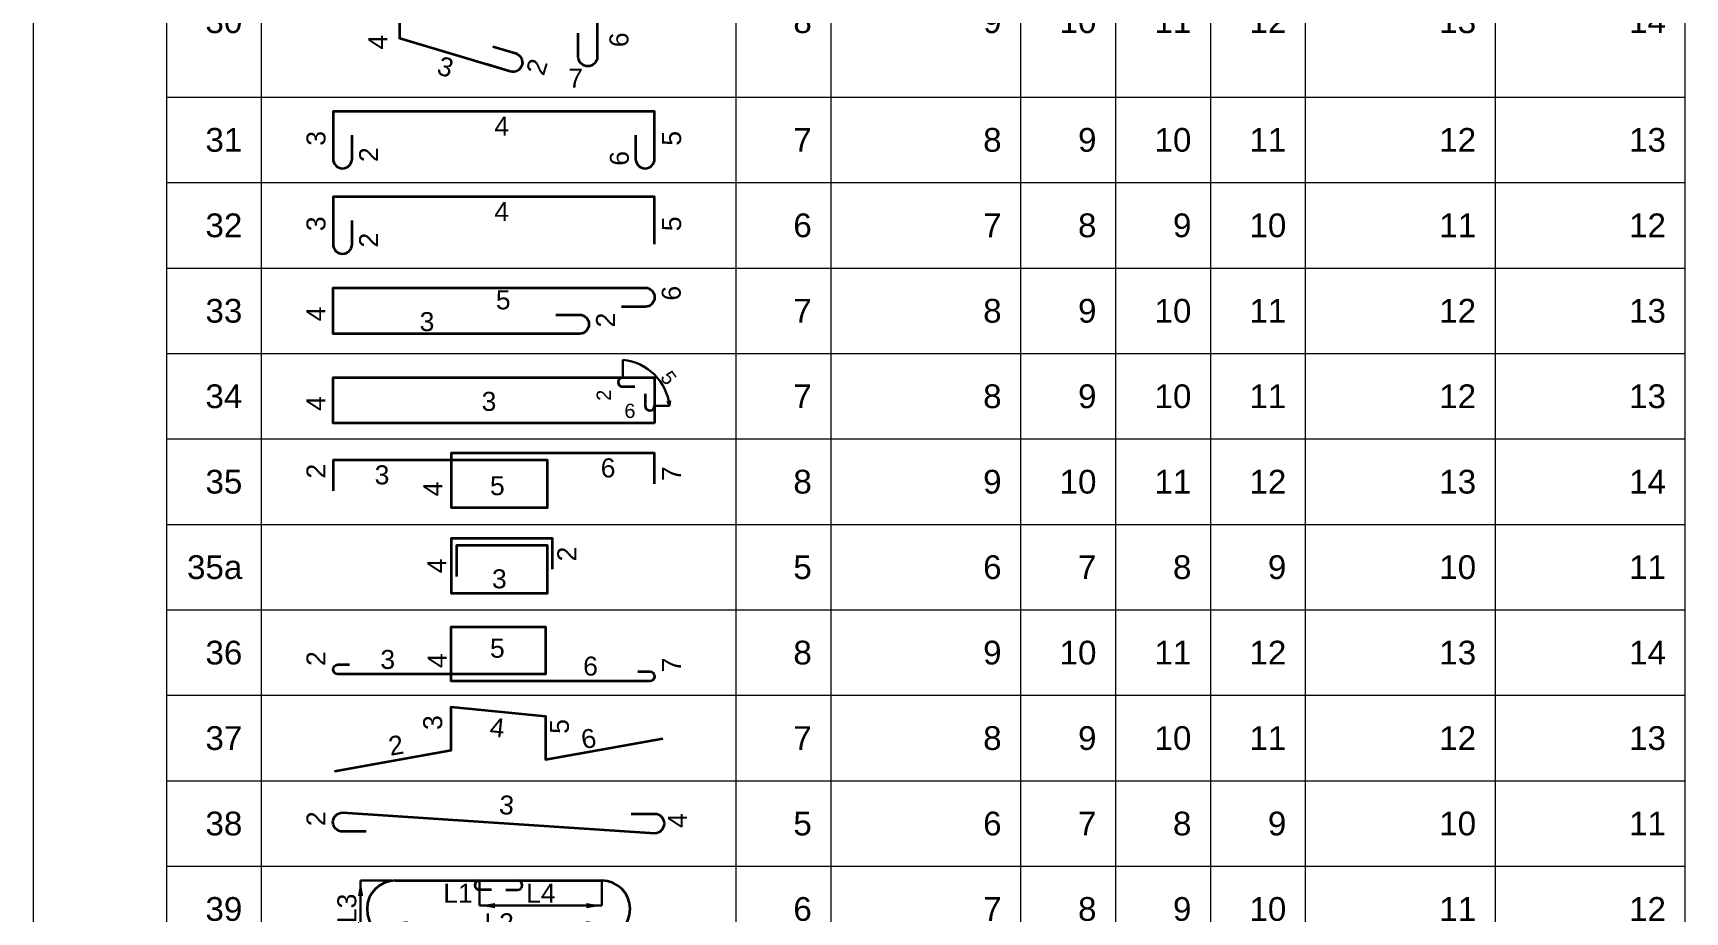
# Model space of a CAD drawing. Header units: millimetres. Extents: x -17710 to 34811, y -85050 to 7016.
# Drawn here: x 0 to 17405, y -47731 to -38475 of the extents above; entities that cross this region are included whole.
import ezdxf
from ezdxf.enums import TextEntityAlignment as Align

# ---------------------------------------------------------------- set-up
doc = ezdxf.new("R2010")
doc.units = ezdxf.units.MM
doc.header["$MEASUREMENT"] = 0
for name, color, linetype, lineweight in [('kata_net khung', 3, 'Continuous', 20), ('kata_text', 7, 'Continuous', 30), ('kata_thep chu', 1, 'Continuous', 35)]:
    doc.layers.add(name, color=color, linetype=linetype, lineweight=lineweight)
doc.styles.add('kata_text', font='arial.ttf', dxfattribs={"width": 0.8})

# ---------------------------------------------------------------- blocks, each defined once
blk = doc.blocks.new('dang30')
at = {"layer": 'kata_net khung'}
for p, q in [((0, 0), (0, -1350)), ((1405, 0), (1405, -1350)), ((2405, 0), (2405, -1350)), ((7405, 0), (7405, -1350)), ((8405, 0), (8405, -1350)), ((10405, 0), (10405, -1350)), ((11405, 0), (11405, -1350)), ((12405, 0), (12405, -1350)), ((13405, 0), (13405, -1350)), ((15405, 0), (15405, -1350)), ((17405, 0), (17405, -1350)), ((1405, -1350), (17405, -1350))]:
    blk.add_line(p, q, dxfattribs=at)
at = {"layer": 'kata_thep chu'}
for points in [[(5027, -1079), (3865, -731), (3865, -324), (5945, -324), (5945, -675), (5945, -925, -1), (5745, -925), (5745, -675)], [(4845, -816), (5085, -888, -1), (5027, -1079), (4788, -1007)]]:
    blk.add_lwpolyline(points, format="xyb", dxfattribs=at)
at = {"layer": 'kata_text', "style": 'kata_text'}
blk.add_attdef('005', text='', height=200, dxfattribs=at).set_placement((4920, -161), align=Align.MIDDLE_CENTER)
for tag, p in [('001', (2205, -550)), ('008', (8205, -550)), ('009', (10205, -550)), ('010', (11205, -550)), ('011', (12205, -550)), ('012', (13205, -550)), ('013', (15205, -550)), ('014', (17205, -550))]:
    blk.add_attdef(tag, text='', height=250, dxfattribs=at).set_placement(p, align=Align.MIDDLE_RIGHT)
for tag, p in [('004', (3633, -848)), ('006', (6173, -824))]:
    blk.add_attdef(tag, text='', height=200, rotation=90, dxfattribs=at).set_placement(p, align=Align.MIDDLE_LEFT)
for tag, rotation, p in [('002', 73, (5308, -1031)), ('003', 343, (4346, -1031))]:
    blk.add_attdef(tag, text='', height=200, rotation=rotation, dxfattribs=at).set_placement(p, align=Align.MIDDLE_CENTER)
blk.add_attdef('007', text='', height=200, dxfattribs=at).set_placement((5640, -1149), align=Align.MIDDLE_LEFT)
blk = doc.blocks.new('dang31')
at = {"layer": 'kata_net khung'}
for p, q in [((0, 0), (0, -900)), ((1405, 0), (1405, -900)), ((2405, 0), (2405, -900)), ((7405, 0), (7405, -900)), ((8405, 0), (8405, -900)), ((10405, 0), (10405, -900)), ((11405, 0), (11405, -900)), ((12405, 0), (12405, -900)), ((13405, 0), (13405, -900)), ((15405, 0), (15405, -900)), ((17405, 0), (17405, -900)), ((1405, -900), (17405, -900))]:
    blk.add_line(p, q, dxfattribs=at)
at = {"layer": 'kata_thep chu'}
blk.add_lwpolyline([(6349, -400), (6349, -650, 1), (6549, -650), (6549, -150), (3161, -150), (3161, -650, 1), (3361, -650), (3361, -400)], format="xyb", dxfattribs=at)
at = {"layer": 'kata_text', "style": 'kata_text'}
for tag, p in [('001', (2205, -450)), ('007', (8205, -450)), ('008', (10205, -450)), ('009', (11205, -450)), ('010', (12205, -450)), ('011', (13205, -450)), ('012', (15205, -450)), ('013', (17205, -450))]:
    blk.add_attdef(tag, text='', height=250, dxfattribs=at).set_placement(p, align=Align.MIDDLE_RIGHT)
for tag, p in [('003', (2981, -434)), ('005', (6728, -434)), ('002', (3536, -606)), ('006', (6177, -606))]:
    blk.add_attdef(tag, text='', height=200, rotation=90, dxfattribs=at).set_placement(p, align=Align.MIDDLE_CENTER)
blk.add_attdef('004', text='', height=200, dxfattribs=at).set_placement((4938, -305), align=Align.MIDDLE_CENTER)
blk = doc.blocks.new('dang32')
at = {"layer": 'kata_net khung'}
for p, q in [((0, 0), (0, -900)), ((1405, 0), (1405, -900)), ((2405, 0), (2405, -900)), ((7405, 0), (7405, -900)), ((8405, 0), (8405, -900)), ((10405, 0), (10405, -900)), ((11405, 0), (11405, -900)), ((12405, 0), (12405, -900)), ((13405, 0), (13405, -900)), ((15405, 0), (15405, -900)), ((17405, 0), (17405, -900)), ((1405, -900), (17405, -900))]:
    blk.add_line(p, q, dxfattribs=at)
at = {"layer": 'kata_thep chu'}
blk.add_lwpolyline([(6549, -650), (6549, -150), (3161, -150), (3161, -650, 1), (3361, -650), (3361, -400)], format="xyb", dxfattribs=at)
at = {"layer": 'kata_text', "style": 'kata_text'}
for tag, p in [('001', (2205, -450)), ('006', (8205, -450)), ('007', (10205, -450)), ('008', (11205, -450)), ('009', (12205, -450)), ('010', (13205, -450)), ('011', (15205, -450)), ('012', (17205, -450))]:
    blk.add_attdef(tag, text='', height=250, dxfattribs=at).set_placement(p, align=Align.MIDDLE_RIGHT)
for tag, p in [('003', (2981, -434)), ('005', (6728, -434)), ('002', (3536, -606))]:
    blk.add_attdef(tag, text='', height=200, rotation=90, dxfattribs=at).set_placement(p, align=Align.MIDDLE_CENTER)
blk.add_attdef('004', text='', height=200, dxfattribs=at).set_placement((4938, -305), align=Align.MIDDLE_CENTER)
blk = doc.blocks.new('dang33')
at = {"layer": 'kata_net khung'}
for p, q in [((0, 0), (0, -900)), ((1405, 0), (1405, -900)), ((2405, 0), (2405, -900)), ((7405, 0), (7405, -900)), ((8405, 0), (8405, -900)), ((10405, 0), (10405, -900)), ((11405, 0), (11405, -900)), ((12405, 0), (12405, -900)), ((13405, 0), (13405, -900)), ((15405, 0), (15405, -900)), ((17405, 0), (17405, -900)), ((1405, -900), (17405, -900))]:
    blk.add_line(p, q, dxfattribs=at)
at = {"layer": 'kata_thep chu'}
blk.add_lwpolyline([(5507, -492), (5757, -492, -1), (5757, -692), (3161, -692), (3161, -208), (6449, -208, -1), (6449, -408), (6199, -408)], format="xyb", dxfattribs=at)
at = {"layer": 'kata_text', "style": 'kata_text'}
for tag, p in [('006', (6724, -265)), ('004', (2981, -484)), ('002', (6032, -548))]:
    blk.add_attdef(tag, text='', height=200, rotation=90, dxfattribs=at).set_placement(p, align=Align.MIDDLE_CENTER)
for tag, p in [('001', (2205, -450)), ('007', (8205, -450)), ('008', (10205, -450)), ('009', (11205, -450)), ('010', (12205, -450)), ('011', (13205, -450)), ('012', (15205, -450)), ('013', (17205, -450))]:
    blk.add_attdef(tag, text='', height=250, dxfattribs=at).set_placement(p, align=Align.MIDDLE_RIGHT)
for tag, p in [('005', (4954, -335)), ('003', (4151, -564))]:
    blk.add_attdef(tag, text='', height=200, dxfattribs=at).set_placement(p, align=Align.MIDDLE_CENTER)
blk = doc.blocks.new('_Open30')
at = {"color": 0, "linetype": 'ByBlock', "lineweight": -2}
for p, q in [((-1, 0.27), (0, 0)), ((0, 0), (-1, -0.27)), ((0, 0), (-1, 0))]:
    blk.add_line(p, q, dxfattribs=at)
blk = doc.blocks.new('dang34')
at = {"layer": 'kata_net khung'}
for p, q in [((0, 0), (0, -900)), ((1405, 0), (1405, -900)), ((2405, 0), (2405, -900)), ((7405, 0), (7405, -900)), ((8405, 0), (8405, -900)), ((10405, 0), (10405, -900)), ((11405, 0), (11405, -900)), ((12405, 0), (12405, -900)), ((13405, 0), (13405, -900)), ((15405, 0), (15405, -900)), ((17405, 0), (17405, -900)), ((1405, -900), (17405, -900))]:
    blk.add_line(p, q, dxfattribs=at)
at = {"layer": 'kata_text'}
for p, q in [((6215, -251), (6215, -67)), ((6549, -550), (6707, -550))]:
    blk.add_line(p, q, dxfattribs=at)
blk.add_arc((6163, -612), 547, 6.4792, 84.4891, dxfattribs=at)
at = {"layer": 'kata_thep chu'}
for p, q in [((6340, -351), (6215, -351)), ((6449, -425), (6449, -550))]:
    blk.add_line(p, q, dxfattribs=at)
blk.add_lwpolyline([(6549, -734), (3161, -734), (3161, -251), (6549, -251)], close=True, dxfattribs=at)
for centre, start, end in [((6215, -301), 90, 270), ((6499, -550), 180, 0)]:
    blk.add_arc(centre, 50, start, end, dxfattribs=at)
at = {"layer": 'kata_text', "xscale": 48.51052304282904, "yscale": 48.51052304282904, "zscale": 48.51052304282904, "rotation": 278.5623752484834}
blk.add_blockref('_Open30', (6706, -549), dxfattribs=at)
at = {"layer": 'kata_text', "style": 'kata_text'}
for tag, height, rotation, p in [('005', 150, 306.1792, (6697, -255)), ('004', 200, 90, (2981, -526)), ('002', 150, 90, (6013, -440))]:
    blk.add_attdef(tag, text='', height=height, rotation=rotation, dxfattribs=at).set_placement(p, align=Align.MIDDLE_CENTER)
for tag, p in [('001', (2205, -450)), ('007', (8205, -450)), ('008', (10205, -450)), ('009', (11205, -450)), ('010', (12205, -450)), ('011', (13205, -450)), ('012', (15205, -450)), ('013', (17205, -450))]:
    blk.add_attdef(tag, text='', height=250, dxfattribs=at).set_placement(p, align=Align.MIDDLE_RIGHT)
for tag, height, p in [('003', 200, (4804, -504)), ('006', 150, (6289, -604))]:
    blk.add_attdef(tag, text='', height=height, dxfattribs=at).set_placement(p, align=Align.MIDDLE_CENTER)
blk = doc.blocks.new('dang35')
at = {"layer": 'kata_net khung'}
for p, q in [((0, 0), (0, -900)), ((1405, 0), (1405, -900)), ((2405, 0), (2405, -900)), ((7405, 0), (7405, -900)), ((8405, 0), (8405, -900)), ((10405, 0), (10405, -900)), ((11405, 0), (11405, -900)), ((12405, 0), (12405, -900)), ((13405, 0), (13405, -900)), ((15405, 0), (15405, -900)), ((17405, 0), (17405, -900)), ((1405, -900), (17405, -900))]:
    blk.add_line(p, q, dxfattribs=at)
at = {"layer": 'kata_thep chu'}
blk.add_lwpolyline([(6549, -473), (6549, -150), (4405, -150), (4405, -723), (5422, -723), (5422, -223), (3161, -223), (3161, -547)], dxfattribs=at)
at = {"layer": 'kata_text', "style": 'kata_text'}
for tag, p in [('002', (2981, -339)), ('007', (6728, -367)), ('004', (4214, -527))]:
    blk.add_attdef(tag, text='', height=200, rotation=90, dxfattribs=at).set_placement(p, align=Align.MIDDLE_CENTER)
for tag, p in [('001', (2205, -450)), ('008', (8205, -450)), ('009', (10205, -450)), ('010', (11205, -450)), ('011', (12205, -450)), ('012', (13205, -450)), ('013', (15205, -450)), ('014', (17205, -450))]:
    blk.add_attdef(tag, text='', height=250, dxfattribs=at).set_placement(p, align=Align.MIDDLE_RIGHT)
for tag, p in [('003', (3677, -378)), ('006', (6059, -304)), ('005', (4892, -492))]:
    blk.add_attdef(tag, text='', height=200, dxfattribs=at).set_placement(p, align=Align.MIDDLE_CENTER)
blk = doc.blocks.new('dang36')
at = {"layer": 'kata_net khung'}
for p, q in [((0, 0), (0, -900)), ((1405, 0), (1405, -900)), ((2405, 0), (2405, -900)), ((7405, 0), (7405, -900)), ((8405, 0), (8405, -900)), ((10405, 0), (10405, -900)), ((11405, 0), (11405, -900)), ((12405, 0), (12405, -900)), ((13405, 0), (13405, -900)), ((15405, 0), (15405, -900)), ((17405, 0), (17405, -900)), ((1405, -900), (17405, -900))]:
    blk.add_line(p, q, dxfattribs=at)
at = {"layer": 'kata_thep chu'}
blk.add_lwpolyline([(6374, -650), (6499, -650, -1), (6499, -750), (4405, -750), (4405, -177), (5400, -177), (5400, -677), (3211, -677, -1), (3211, -577), (3336, -577)], format="xyb", dxfattribs=at)
at = {"layer": 'kata_text', "style": 'kata_text'}
blk.add_attdef('004', text='', height=200, rotation=90, dxfattribs=at).set_placement((4259, -613), align=Align.MIDDLE_LEFT)
for tag, p in [('001', (2205, -450)), ('008', (8205, -450)), ('009', (10205, -450)), ('010', (11205, -450)), ('011', (12205, -450)), ('012', (13205, -450)), ('013', (15205, -450)), ('014', (17205, -450))]:
    blk.add_attdef(tag, text='', height=250, dxfattribs=at).set_placement(p, align=Align.MIDDLE_RIGHT)
for tag, p in [('002', (2981, -513)), ('007', (6728, -580))]:
    blk.add_attdef(tag, text='', height=200, rotation=90, dxfattribs=at).set_placement(p, align=Align.MIDDLE_CENTER)
for tag, p in [('005', (4892, -404)), ('003', (3737, -522)), ('006', (5874, -592))]:
    blk.add_attdef(tag, text='', height=200, dxfattribs=at).set_placement(p, align=Align.MIDDLE_CENTER)
blk = doc.blocks.new('dang37')
at = {"layer": 'kata_net khung'}
for p, q in [((0, 0), (0, -900)), ((1405, 0), (1405, -900)), ((2405, 0), (2405, -900)), ((7405, 0), (7405, -900)), ((8405, 0), (8405, -900)), ((10405, 0), (10405, -900)), ((11405, 0), (11405, -900)), ((12405, 0), (12405, -900)), ((13405, 0), (13405, -900)), ((15405, 0), (15405, -900)), ((17405, 0), (17405, -900)), ((1405, -900), (17405, -900))]:
    blk.add_line(p, q, dxfattribs=at)
at = {"layer": 'kata_thep chu'}
blk.add_lwpolyline([(3175, -799), (4405, -579), (4405, -122), (5400, -220), (5400, -677), (6636, -455)], dxfattribs=at)
at = {"layer": 'kata_text', "style": 'kata_text'}
for tag, rotation, p in [('003', 90, (4211, -287)), ('005', 90, (5546, -328)), ('004', 354, (4892, -340))]:
    blk.add_attdef(tag, text='', height=200, rotation=rotation, dxfattribs=at).set_placement(p, align=Align.MIDDLE_CENTER)
for tag, p in [('001', (2205, -450)), ('007', (8205, -450)), ('008', (10205, -450)), ('009', (11205, -450)), ('010', (12205, -450)), ('011', (13205, -450)), ('012', (15205, -450)), ('013', (17205, -450))]:
    blk.add_attdef(tag, text='', height=250, dxfattribs=at).set_placement(p, align=Align.MIDDLE_RIGHT)
blk.add_attdef('006', text='', height=200, rotation=10, dxfattribs=at).set_placement((5777, -469), align=Align.MIDDLE_LEFT)
blk.add_attdef('002', text='', height=200, rotation=10, dxfattribs=at).set_placement((3852, -683), align=Align.BOTTOM_CENTER)
blk = doc.blocks.new('dang38')
at = {"layer": 'kata_net khung'}
for p, q in [((0, 0), (0, -900)), ((1405, 0), (1405, -900)), ((2405, 0), (2405, -900)), ((7405, 0), (7405, -900)), ((8405, 0), (8405, -900)), ((10405, 0), (10405, -900)), ((11405, 0), (11405, -900)), ((12405, 0), (12405, -900)), ((13405, 0), (13405, -900)), ((15405, 0), (15405, -900)), ((17405, 0), (17405, -900)), ((1405, -900), (17405, -900))]:
    blk.add_line(p, q, dxfattribs=at)
at = {"layer": 'kata_thep chu'}
blk.add_lwpolyline([(3510, -535), (3260, -535, -1), (3260, -335), (6552, -550, 1), (6552, -350), (6302, -350)], format="xyb", dxfattribs=at)
at = {"layer": 'kata_text', "style": 'kata_text'}
for tag, rotation, p in [('003', 356, (4990, -255)), ('002', 90, (2981, -400)), ('004', 90, (6790, -420))]:
    blk.add_attdef(tag, text='', height=200, rotation=rotation, dxfattribs=at).set_placement(p, align=Align.MIDDLE_CENTER)
for tag, p in [('001', (2205, -450)), ('005', (8205, -450)), ('006', (10205, -450)), ('007', (11205, -450)), ('008', (12205, -450)), ('009', (13205, -450)), ('010', (15205, -450)), ('011', (17205, -450))]:
    blk.add_attdef(tag, text='', height=250, dxfattribs=at).set_placement(p, align=Align.MIDDLE_RIGHT)
blk = doc.blocks.new('dang39')
at = {"layer": 'kata_net khung'}
for p, q in [((0, 0), (0, -900)), ((1405, 0), (1405, -900)), ((2405, 0), (2405, -900)), ((7405, 0), (7405, -900)), ((8405, 0), (8405, -900)), ((10405, 0), (10405, -900)), ((11405, 0), (11405, -900)), ((12405, 0), (12405, -900)), ((13405, 0), (13405, -900)), ((15405, 0), (15405, -900)), ((17405, 0), (17405, -900)), ((1405, -900), (17405, -900))]:
    blk.add_line(p, q, dxfattribs=at)
at = {"layer": 'kata_text'}
for p, q in [((3782, -150), (3451, -150)), ((3451, -150), (3451, -450)), ((4705, -150), (4705, -415)), ((5992, -150), (5992, -415)), ((3451, -750), (3451, -450)), ((4705, -415), (5992, -415)), ((3782, -750), (3782, -605)), ((4300, -605), (3819, -605)), ((5511, -605), (5992, -605)), ((5992, -750), (5992, -605)), ((3782, -750), (3451, -750))]:
    blk.add_line(p, q, dxfattribs=at)
for points in [[(3424, -312), (3478, -312), (3451, -150)], [(3451, -150), (3451, -150), (3451, -150)], [(4867, -442), (4867, -388), (4705, -415)], [(4705, -415), (4705, -415), (4705, -415)], [(5830, -442), (5830, -388), (5992, -415)], [(3424, -588), (3478, -588), (3451, -750)], [(3944, -578), (3944, -632), (3782, -605)], [(5830, -578), (5830, -632), (5992, -605)]]:
    blk.add_solid(points, dxfattribs=at)
at = {"layer": 'kata_thep chu'}
for p, q in [((3819, -150), (5992, -150)), ((4830, -250), (4705, -250)), ((4980, -250), (5105, -250)), ((3819, -750), (5992, -750))]:
    blk.add_line(p, q, dxfattribs=at)
for centre, radius, start, end in [((3819, -450), 300, 90, 270), ((4705, -200), 50, 90, 270), ((5105, -200), 50, 270, 90), ((5992, -450), 300, 270, 90)]:
    blk.add_arc(centre, radius, start, end, dxfattribs=at)
at = {"layer": 'kata_text', "style": 'kata_text'}
for tag, height, p in [('001', 250, (2205, -450)), ('002', 200, (4633, -284)), ('006', 250, (8205, -450)), ('007', 250, (10205, -450)), ('008', 250, (11205, -450)), ('009', 250, (12205, -450)), ('010', 250, (13205, -450)), ('011', 250, (15205, -450)), ('012', 250, (17205, -450))]:
    blk.add_attdef(tag, text='', height=height, dxfattribs=at).set_placement(p, align=Align.MIDDLE_RIGHT)
blk.add_attdef('004', text='', height=200, rotation=90, dxfattribs=at).set_placement((3306, -444), align=Align.MIDDLE_CENTER)
blk.add_attdef('005', text='', height=200, dxfattribs=at).set_placement((5195, -284), align=Align.MIDDLE_LEFT)
blk.add_attdef('003', text='', height=200, dxfattribs=at).set_placement((4911, -596), align=Align.MIDDLE_CENTER)
blk = doc.blocks.new('dang35a')
at = {"layer": 'kata_net khung'}
for p, q in [((0, 0), (0, -900)), ((1405, 0), (1405, -900)), ((2405, 0), (2405, -900)), ((7405, 0), (7405, -900)), ((8405, 0), (8405, -900)), ((10405, 0), (10405, -900)), ((11405, 0), (11405, -900)), ((12405, 0), (12405, -900)), ((13405, 0), (13405, -900)), ((15405, 0), (15405, -900)), ((17405, 0), (17405, -900)), ((1405, -900), (17405, -900))]:
    blk.add_line(p, q, dxfattribs=at)
at = {"layer": 'kata_thep chu'}
blk.add_lwpolyline([(5474, -473), (5474, -150), (4405, -150), (4405, -723), (5422, -723), (5422, -223), (4461, -223), (4461, -547)], dxfattribs=at)
at = {"layer": 'kata_text', "style": 'kata_text'}
for tag, p in [('002', (5624, -312)), ('004', (4255, -437))]:
    blk.add_attdef(tag, text='', height=200, rotation=90, dxfattribs=at).set_placement(p, align=Align.MIDDLE_CENTER)
for tag, p in [('001', (2205, -450)), ('005', (8205, -450)), ('006', (10205, -450)), ('007', (11205, -450)), ('008', (12205, -450)), ('009', (13205, -450)), ('010', (15205, -450)), ('011', (17205, -450))]:
    blk.add_attdef(tag, text='', height=250, dxfattribs=at).set_placement(p, align=Align.MIDDLE_RIGHT)
blk.add_attdef('003', text='', height=200, dxfattribs=at).set_placement((4913, -573), align=Align.MIDDLE_CENTER)

msp = doc.modelspace()

# ---------------------------------------------------------------- block references
msp.add_blockref('dang35a', (0, -43650)).add_auto_attribs({'001': '35a', '002': '2', '003': '3', '004': '4', '005': '5', '006': '6', '007': '7', '008': '8', '009': '9', '010': '10', '011': '11'})
at = {"layer": 'kata_text'}
for name, p, values in [('dang30', (0, -37800), {'001': '30', '002': '2', '003': '3', '004': '4', '005': '5', '006': '6', '007': '7', '008': '8', '009': '9', '010': '10', '011': '11', '012': '12', '013': '13', '014': '14'}), ('dang31', (0, -39150), {'001': '31', '002': '2', '003': '3', '004': '4', '005': '5', '006': '6 ', '007': '7', '008': '8', '009': '9', '010': '10', '011': '11', '012': '12', '013': '13'}), ('dang32', (0, -40050), {'001': '32', '002': '2', '003': '3', '004': '4', '005': '5', '006': '6', '007': '7', '008': '8', '009': '9', '010': '10', '011': '11', '012': '12'}), ('dang33', (0, -40950), {'001': '33', '002': '2', '003': '3', '004': '4', '005': '5', '006': '6', '007': '7', '008': '8', '009': '9', '010': '10', '011': '11', '012': '12', '013': '13'}), ('dang34', (0, -41850), {'001': '34', '002': '2', '003': '3', '004': '4', '005': '5', '006': '6', '007': '7', '008': '8', '009': '9', '010': '10', '011': '11', '012': '12', '013': '13'}), ('dang35', (0, -42750), {'001': '35', '002': '2', '003': '3', '004': '4', '005': '5', '006': '6', '007': '7', '008': '8', '009': '9', '010': '10', '011': '11', '012': '12', '013': '13', '014': '14'}), ('dang36', (0, -44550), {'001': '36', '002': '2', '003': '3', '004': '4', '005': '5', '006': '6', '007': '7', '008': '8', '009': '9', '010': '10', '011': '11', '012': '12', '013': '13', '014': '14'}), ('dang37', (0, -45450), {'001': '37', '002': '2', '003': '3', '004': '4', '005': '5', '006': '6', '007': '7', '008': '8', '009': '9', '010': '10', '011': '11', '012': '12', '013': '13'}), ('dang38', (0, -46350), {'001': '38', '002': '2', '003': '3', '004': '4', '005': '5', '006': '6', '007': '7', '008': '8', '009': '9', '010': '10', '011': '11'}), ('dang39', (0, -47250), {'001': '39', '002': 'L1', '003': 'L2', '004': 'L3', '005': 'L4', '006': '6', '007': '7', '008': '8', '009': '9', '010': '10', '011': '11', '012': '12'})]:
    msp.add_blockref(name, p, dxfattribs=at).add_auto_attribs(values)

doc.saveas('drawing.dxf')
